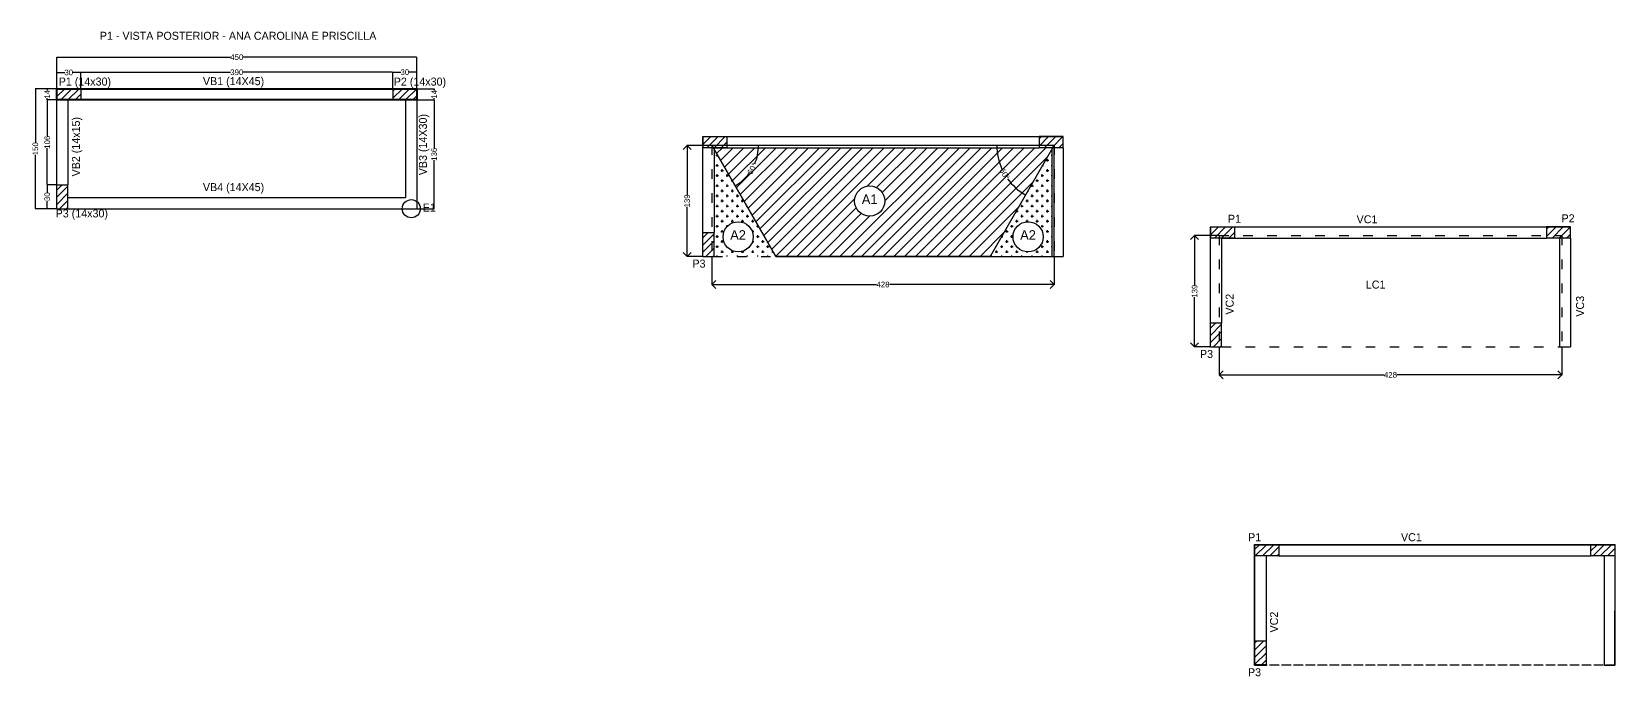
# Model space of a CAD drawing. Header units: centimetres. Extents: x -7745 to 1402, y 487 to 2935.
# Drawn here: x -7745 to -5766, y 917 to 1723 of the extents above; entities that cross this region are included whole.
import ezdxf

# ---------------------------------------------------------------- set-up
doc = ezdxf.new("R2010")
doc.units = ezdxf.units.CM
doc.linetypes.add('ACAD_ISO02W100', pattern=[15, 12, -3])
doc.linetypes.add('ACAD_ISO03W100', pattern=[30, 12, -18])
doc.layers.add('A-ANNO-DIMS', color=7, linetype='Continuous', lineweight=30)
for name, color, linetype in [('ARQUITETURA', 253, 'Continuous'), ('CARIMBO', 250, 'Continuous'), ('Cota', 5, 'Continuous'), ('PEÇAS ESTRUTURAIS', 1, 'Continuous')]:
    doc.layers.add(name, color=color, linetype=linetype)
doc.styles.add('Arial_1', font='arial.ttf', dxfattribs={"height": 7})
doc.styles.add('Century Gothic_B', font='GOTHICB.TTF', dxfattribs={"height": 0.15})
doc.dimstyles.get("Standard").update_dxf_attribs({"dimtxt": 7, "dimasz": 0.3, "dimexe": 0.18, "dimexo": 0.0625, "dimgap": 0.09, "dimtad": 0, "dimdec": 0, "dimzin": 0, "dimdsep": 46, "dimtxsty": 'Arial_1', "dimcen": 0.09, "dimadec": 0, "dimazin": 0, "dimtfac": 1, "dimtdec": 0, "dimtofl": 0, "dimtmove": 0, "dimatfit": 3, "dimfxl": 1, "dimtolj": 1, "dimtzin": 0, "dimarcsym": 2})

# ---------------------------------------------------------------- blocks, each defined once
blk = doc.blocks.new('*D74')
at = {"layer": 'Cota', "color": 0, "lineweight": -2, "transparency": 16777216}
for p, q in [((-7713.4, 1531.6), (-7725.5, 1531.6)), ((-7725.3, 1531.3), (-7725.3, 1521.7)), ((-7725.3, 1501.9), (-7725.3, 1511.5)), ((-7713.4, 1501.6), (-7725.5, 1501.6))]:
    blk.add_line(p, q, dxfattribs=at)
at = {"layer": 'Cota', "color": 0, "transparency": 16777216}
for points in [[(-7725.3, 1531.3), (-7725.2, 1531.3), (-7725.3, 1531.6)], [(-7725.3, 1501.9), (-7725.2, 1501.9), (-7725.3, 1501.6)]]:
    blk.add_solid(points, dxfattribs=at)
at = {"layer": 'Defpoints', "color": 0, "transparency": 16777216}
for p in [(-7725.3, 1531.6), (-7713.4, 1531.6), (-7713.4, 1501.6)]:
    blk.add_point(p, dxfattribs=at)
at = {"layer": 'Cota', "color": 0, "transparency": 16777216, "insert": (-7725.3, 1516.6), "char_height": 7, "attachment_point": 5, "rotation": 90, "style": 'Arial_1'}
blk.add_mtext('\\A1;30', dxfattribs=at)
blk = doc.blocks.new('*D75')
at = {"layer": 'Cota', "color": 0, "lineweight": -2, "transparency": 16777216}
for p, q in [((-7713.4, 1637.6), (-7725.4, 1637.6)), ((-7725.2, 1637.3), (-7725.2, 1592.1)), ((-7725.2, 1531.9), (-7725.2, 1577.1)), ((-7713.4, 1531.6), (-7725.4, 1531.6))]:
    blk.add_line(p, q, dxfattribs=at)
at = {"layer": 'Cota', "color": 0, "transparency": 16777216}
for points in [[(-7725.3, 1637.3), (-7725.2, 1637.3), (-7725.2, 1637.6)], [(-7725.3, 1531.9), (-7725.2, 1531.9), (-7725.2, 1531.6)]]:
    blk.add_solid(points, dxfattribs=at)
at = {"layer": 'Defpoints', "color": 0, "transparency": 16777216}
for p in [(-7713.4, 1637.6), (-7725.2, 1531.6), (-7713.4, 1531.6)]:
    blk.add_point(p, dxfattribs=at)
at = {"layer": 'Cota', "color": 0, "transparency": 16777216, "insert": (-7725.2, 1584.6), "char_height": 7, "attachment_point": 5, "rotation": 90, "style": 'Arial_1'}
blk.add_mtext('\\A1;106', dxfattribs=at)
blk = doc.blocks.new('*D76')
at = {"layer": 'Cota', "color": 0, "lineweight": -2, "transparency": 16777216}
for p, q in [((-7713.4, 1651.6), (-7725.4, 1651.6)), ((-7725.2, 1651.3), (-7725.2, 1649.4)), ((-7713.4, 1637.6), (-7725.4, 1637.6)), ((-7725.2, 1637.9), (-7725.2, 1639.8))]:
    blk.add_line(p, q, dxfattribs=at)
at = {"layer": 'Cota', "color": 0, "transparency": 16777216}
for points in [[(-7725.3, 1651.3), (-7725.2, 1651.3), (-7725.2, 1651.6)], [(-7725.3, 1637.9), (-7725.2, 1637.9), (-7725.2, 1637.6)]]:
    blk.add_solid(points, dxfattribs=at)
at = {"layer": 'Defpoints', "color": 0, "transparency": 16777216}
for p in [(-7713.4, 1651.6), (-7725.2, 1637.6), (-7713.4, 1637.6)]:
    blk.add_point(p, dxfattribs=at)
at = {"layer": 'Cota', "color": 0, "transparency": 16777216, "insert": (-7725.2, 1644.6), "char_height": 7, "attachment_point": 5, "rotation": 90, "style": 'Arial_1'}
blk.add_mtext('\\A1;14', dxfattribs=at)
blk = doc.blocks.new('*D77')
at = {"layer": 'Cota', "color": 0, "lineweight": -2, "transparency": 16777216}
for p, q in [((-7713.4, 1651.7), (-7713.4, 1672.1)), ((-7713.1, 1671.9), (-7703.4, 1671.9)), ((-7683.7, 1671.9), (-7693.3, 1671.9)), ((-7683.4, 1651.7), (-7683.4, 1672.1))]:
    blk.add_line(p, q, dxfattribs=at)
at = {"layer": 'Cota', "color": 0, "transparency": 16777216}
for points in [[(-7713.1, 1672), (-7713.1, 1671.9), (-7713.4, 1671.9)], [(-7683.7, 1672), (-7683.7, 1671.9), (-7683.4, 1671.9)]]:
    blk.add_solid(points, dxfattribs=at)
at = {"layer": 'Defpoints', "color": 0, "transparency": 16777216}
for p in [(-7683.4, 1671.9), (-7713.4, 1651.6), (-7683.4, 1651.6)]:
    blk.add_point(p, dxfattribs=at)
at = {"layer": 'Cota', "color": 0, "transparency": 16777216, "insert": (-7698.4, 1671.9), "char_height": 7, "attachment_point": 5, "style": 'Arial_1'}
blk.add_mtext('\\A1;30', dxfattribs=at)
blk = doc.blocks.new('*D78')
at = {"layer": 'Cota', "color": 0, "lineweight": -2, "transparency": 16777216}
for p, q in [((-7683.4, 1651.7), (-7683.4, 1672.3)), ((-7683.1, 1672.1), (-7496.2, 1672.1)), ((-7293.7, 1672.1), (-7480.5, 1672.1)), ((-7293.4, 1651.7), (-7293.4, 1672.3))]:
    blk.add_line(p, q, dxfattribs=at)
at = {"layer": 'Cota', "color": 0, "transparency": 16777216}
for points in [[(-7683.1, 1672.2), (-7683.1, 1672.1), (-7683.4, 1672.1)], [(-7293.7, 1672.2), (-7293.7, 1672.1), (-7293.4, 1672.1)]]:
    blk.add_solid(points, dxfattribs=at)
at = {"layer": 'Defpoints', "color": 0, "transparency": 16777216}
for p in [(-7683.4, 1672.1), (-7683.4, 1651.6), (-7293.4, 1651.6)]:
    blk.add_point(p, dxfattribs=at)
at = {"layer": 'Cota', "color": 0, "transparency": 16777216, "insert": (-7488.4, 1672.1), "char_height": 7, "attachment_point": 5, "style": 'Arial_1'}
blk.add_mtext('\\A1;390', dxfattribs=at)
blk = doc.blocks.new('*D79')
at = {"layer": 'Cota', "color": 0, "lineweight": -2, "transparency": 16777216}
for p, q in [((-7293.4, 1651.7), (-7293.4, 1672.3)), ((-7293.1, 1672.2), (-7283.4, 1672.2)), ((-7263.7, 1672.2), (-7273.3, 1672.2)), ((-7263.4, 1651.7), (-7263.4, 1672.3))]:
    blk.add_line(p, q, dxfattribs=at)
at = {"layer": 'Cota', "color": 0, "transparency": 16777216}
for points in [[(-7293.1, 1672.2), (-7293.1, 1672.1), (-7293.4, 1672.2)], [(-7263.7, 1672.2), (-7263.7, 1672.1), (-7263.4, 1672.2)]]:
    blk.add_solid(points, dxfattribs=at)
at = {"layer": 'Defpoints', "color": 0, "transparency": 16777216}
for p in [(-7293.4, 1672.2), (-7293.4, 1651.6), (-7263.4, 1651.6)]:
    blk.add_point(p, dxfattribs=at)
at = {"layer": 'Cota', "color": 0, "transparency": 16777216, "insert": (-7278.4, 1672.2), "char_height": 7, "attachment_point": 5, "style": 'Arial_1'}
blk.add_mtext('\\A1;30', dxfattribs=at)
blk = doc.blocks.new('*D80')
at = {"layer": 'Cota', "color": 0, "lineweight": -2, "transparency": 16777216}
for p, q in [((-7263.3, 1651.6), (-7241.6, 1651.6)), ((-7241.8, 1651.3), (-7241.8, 1649.4)), ((-7263.3, 1637.6), (-7241.6, 1637.6)), ((-7241.8, 1637.9), (-7241.8, 1639.8))]:
    blk.add_line(p, q, dxfattribs=at)
at = {"layer": 'Cota', "color": 0, "transparency": 16777216}
for points in [[(-7241.8, 1651.3), (-7241.7, 1651.3), (-7241.8, 1651.6)], [(-7241.8, 1637.9), (-7241.7, 1637.9), (-7241.8, 1637.6)]]:
    blk.add_solid(points, dxfattribs=at)
at = {"layer": 'Defpoints', "color": 0, "transparency": 16777216}
for p in [(-7263.4, 1651.6), (-7263.4, 1637.6), (-7241.8, 1637.6)]:
    blk.add_point(p, dxfattribs=at)
at = {"layer": 'Cota', "color": 0, "transparency": 16777216, "insert": (-7241.8, 1644.6), "char_height": 7, "attachment_point": 5, "rotation": 90, "style": 'Arial_1'}
blk.add_mtext('\\A1;14', dxfattribs=at)
blk = doc.blocks.new('*D81')
at = {"layer": 'Cota', "color": 0, "lineweight": -2, "transparency": 16777216}
for p, q in [((-7263.3, 1637.6), (-7241.6, 1637.6)), ((-7241.8, 1637.3), (-7241.8, 1577.1)), ((-7241.8, 1501.9), (-7241.8, 1562.1)), ((-7263.3, 1501.6), (-7241.6, 1501.6))]:
    blk.add_line(p, q, dxfattribs=at)
at = {"layer": 'Cota', "color": 0, "transparency": 16777216}
for points in [[(-7241.8, 1637.3), (-7241.7, 1637.3), (-7241.8, 1637.6)], [(-7241.8, 1501.9), (-7241.7, 1501.9), (-7241.8, 1501.6)]]:
    blk.add_solid(points, dxfattribs=at)
at = {"layer": 'Defpoints', "color": 0, "transparency": 16777216}
for p in [(-7263.4, 1637.6), (-7263.4, 1501.6), (-7241.8, 1501.6)]:
    blk.add_point(p, dxfattribs=at)
at = {"layer": 'Cota', "color": 0, "transparency": 16777216, "insert": (-7241.8, 1569.6), "char_height": 7, "attachment_point": 5, "rotation": 90, "style": 'Arial_1'}
blk.add_mtext('\\A1;136', dxfattribs=at)
blk = doc.blocks.new('*D73')
at = {"layer": 'Cota', "color": 0, "lineweight": -2, "transparency": 16777216}
for p, q in [((-7713.4, 1651.7), (-7713.4, 1691.2)), ((-7713.1, 1691), (-7496.3, 1691)), ((-7263.7, 1691), (-7480.4, 1691)), ((-7263.4, 1651.7), (-7263.4, 1691.2))]:
    blk.add_line(p, q, dxfattribs=at)
at = {"layer": 'Cota', "color": 0, "transparency": 16777216}
for points in [[(-7713.1, 1691.1), (-7713.1, 1691), (-7713.4, 1691)], [(-7263.7, 1691.1), (-7263.7, 1691), (-7263.4, 1691)]]:
    blk.add_solid(points, dxfattribs=at)
at = {"layer": 'Defpoints', "color": 0, "transparency": 16777216}
for p in [(-7263.4, 1691), (-7713.4, 1651.6), (-7263.4, 1651.6)]:
    blk.add_point(p, dxfattribs=at)
at = {"layer": 'Cota', "color": 0, "transparency": 16777216, "insert": (-7488.4, 1691), "char_height": 7, "attachment_point": 5, "style": 'Arial_1'}
blk.add_mtext('\\A1;450', dxfattribs=at)
blk = doc.blocks.new('*D82')
at = {"layer": 'Cota', "color": 0, "lineweight": -2, "transparency": 16777216}
for p, q in [((-7713.4, 1651.6), (-7740.3, 1651.6)), ((-7740.1, 1651.3), (-7740.1, 1584.1)), ((-7740.1, 1501.9), (-7740.1, 1569.1)), ((-7713.4, 1501.6), (-7740.3, 1501.6))]:
    blk.add_line(p, q, dxfattribs=at)
at = {"layer": 'Cota', "color": 0, "transparency": 16777216}
for points in [[(-7740.2, 1651.3), (-7740.1, 1651.3), (-7740.1, 1651.6)], [(-7740.2, 1501.9), (-7740.1, 1501.9), (-7740.1, 1501.6)]]:
    blk.add_solid(points, dxfattribs=at)
at = {"layer": 'Defpoints', "color": 0, "transparency": 16777216}
for p in [(-7740.1, 1651.6), (-7713.4, 1651.6), (-7713.4, 1501.6)]:
    blk.add_point(p, dxfattribs=at)
at = {"layer": 'Cota', "color": 0, "transparency": 16777216, "insert": (-7740.1, 1576.6), "char_height": 7, "attachment_point": 5, "rotation": 90, "style": 'Arial_1'}
blk.add_mtext('\\A1;150', dxfattribs=at)
blk = doc.blocks.new('_Open90')
at = {"color": 0, "linetype": 'ByBlock', "lineweight": -2}
for p, q in [((0, 0), (-1, 0)), ((-0.5, 0.5), (0, 0)), ((0, 0), (-0.5, -0.5))]:
    blk.add_line(p, q, dxfattribs=at)
blk = doc.blocks.new('*D89')
at = {"layer": 'Cota', "color": 0, "lineweight": -2, "transparency": 16777216}
for p, q in [((-6260.7, 1467.9), (-6291.6, 1467.9)), ((-6291.4, 1457.9), (-6291.4, 1405.9)), ((-6291.4, 1338.9), (-6291.4, 1390.9)), ((-6271.7, 1328.9), (-6291.6, 1328.9))]:
    blk.add_line(p, q, dxfattribs=at)
at = {"layer": 'Defpoints', "color": 0, "transparency": 16777216}
for p in [(-6291.4, 1467.9), (-6260.7, 1467.9), (-6271.7, 1328.9)]:
    blk.add_point(p, dxfattribs=at)
at = {"layer": 'Cota', "color": 0, "lineweight": -2, "transparency": 16777216, "xscale": 10, "yscale": 10, "zscale": 10}
for p, rotation in [((-6291.4, 1467.9), 90), ((-6291.4, 1328.9), 270)]:
    blk.add_blockref('_Open90', p, dxfattribs=dict(at, rotation=rotation))
at = {"layer": 'Cota', "color": 0, "transparency": 16777216, "insert": (-6291.4, 1398.4), "char_height": 7, "attachment_point": 5, "rotation": 90, "style": 'Arial_1'}
blk.add_mtext('\\A1;139', dxfattribs=at)
blk = doc.blocks.new('*D90')
at = {"layer": 'Cota', "color": 0, "lineweight": -2, "transparency": 16777216}
for p, q in [((-6260.7, 1328.8), (-6260.7, 1293.6)), ((-5832.7, 1328.8), (-5832.7, 1293.6)), ((-6250.7, 1293.8), (-6054.6, 1293.8)), ((-5842.7, 1293.8), (-6038.7, 1293.8))]:
    blk.add_line(p, q, dxfattribs=at)
at = {"layer": 'Defpoints', "color": 0, "transparency": 16777216}
for p in [(-6260.7, 1328.9), (-5832.7, 1328.9), (-5832.7, 1293.8)]:
    blk.add_point(p, dxfattribs=at)
at = {"layer": 'Cota', "color": 0, "lineweight": -2, "transparency": 16777216, "xscale": 10, "yscale": 10, "zscale": 10, "rotation": 180}
blk.add_blockref('_Open90', (-6260.7, 1293.8), dxfattribs=at)
at = {"layer": 'Cota', "color": 0, "lineweight": -2, "transparency": 16777216, "xscale": 10, "yscale": 10, "zscale": 10}
blk.add_blockref('_Open90', (-5832.7, 1293.8), dxfattribs=at)
at = {"layer": 'Cota', "color": 0, "transparency": 16777216, "insert": (-6046.7, 1293.8), "char_height": 7, "attachment_point": 5, "style": 'Arial_1'}
blk.add_mtext('\\A1;428', dxfattribs=at)
blk = doc.blocks.new('*D94')
at = {"layer": 'Cota', "color": 0, "lineweight": -2, "transparency": 16777216}
for p, q in [((-6894.9, 1580.8), (-6925.8, 1580.8)), ((-6925.6, 1570.8), (-6925.6, 1518.8)), ((-6925.6, 1451.8), (-6925.6, 1503.8)), ((-6905.9, 1441.8), (-6925.8, 1441.8))]:
    blk.add_line(p, q, dxfattribs=at)
at = {"layer": 'Defpoints', "color": 0, "transparency": 16777216}
for p in [(-6925.6, 1580.8), (-6894.9, 1580.8), (-6905.9, 1441.8)]:
    blk.add_point(p, dxfattribs=at)
at = {"layer": 'Cota', "color": 0, "lineweight": -2, "transparency": 16777216, "xscale": 10, "yscale": 10, "zscale": 10}
for p, rotation in [((-6925.6, 1580.8), 90), ((-6925.6, 1441.8), 270)]:
    blk.add_blockref('_Open90', p, dxfattribs=dict(at, rotation=rotation))
at = {"layer": 'Cota', "color": 0, "transparency": 16777216, "insert": (-6925.6, 1511.3), "char_height": 7, "attachment_point": 5, "rotation": 90, "style": 'Arial_1'}
blk.add_mtext('\\A1;139', dxfattribs=at)
blk = doc.blocks.new('*D95')
at = {"layer": 'Cota', "color": 0, "lineweight": -2, "transparency": 16777216}
for p, q in [((-6894.9, 1441.8), (-6894.9, 1406.6)), ((-6466.9, 1441.8), (-6466.9, 1406.6)), ((-6884.9, 1406.8), (-6688.9, 1406.8)), ((-6476.9, 1406.8), (-6672.9, 1406.8))]:
    blk.add_line(p, q, dxfattribs=at)
at = {"layer": 'Defpoints', "color": 0, "transparency": 16777216}
for p in [(-6894.9, 1441.8), (-6466.9, 1441.8), (-6466.9, 1406.8)]:
    blk.add_point(p, dxfattribs=at)
at = {"layer": 'Cota', "color": 0, "lineweight": -2, "transparency": 16777216, "xscale": 10, "yscale": 10, "zscale": 10, "rotation": 180}
blk.add_blockref('_Open90', (-6894.9, 1406.8), dxfattribs=at)
at = {"layer": 'Cota', "color": 0, "lineweight": -2, "transparency": 16777216, "xscale": 10, "yscale": 10, "zscale": 10}
blk.add_blockref('_Open90', (-6466.9, 1406.8), dxfattribs=at)
at = {"layer": 'Cota', "color": 0, "transparency": 16777216, "insert": (-6680.9, 1406.8), "char_height": 7, "attachment_point": 5, "style": 'Arial_1'}
blk.add_mtext('\\A1;428', dxfattribs=at)
blk = doc.blocks.new('*D96')
at = {"layer": 'A-ANNO-DIMS', "color": 0, "lineweight": -2, "transparency": 16777216}
for start, end in [(336.8424, 359.7064), (300.2936, 323.1576)]:
    blk.add_arc((-6894.9, 1580.8), 58.5, start, end, dxfattribs=at)
at = {"layer": 'A-ANNO-DIMS', "color": 0, "transparency": 16777216}
for points in [[(-6836.4, 1580.5), (-6836.3, 1580.5), (-6836.3, 1580.8)], [(-6865.3, 1530.2), (-6865.4, 1530.3), (-6865.6, 1530.1)]]:
    blk.add_solid(points, dxfattribs=at)
at = {"layer": 'Defpoints', "color": 0, "transparency": 16777216}
for p in [(-6894.9, 1580.8), (-6894.9, 1580.8), (-6466.9, 1580.8), (-6850, 1543.2), (-6844.9, 1494.2)]:
    blk.add_point(p, dxfattribs=at)
at = {"layer": 'A-ANNO-DIMS', "color": 0, "transparency": 16777216, "insert": (-6844.2, 1551.6), "char_height": 7, "attachment_point": 5, "rotation": 60, "style": 'Arial_1'}
blk.add_mtext('\\A1;60°', dxfattribs=at)
blk = doc.blocks.new('*D97')
at = {"layer": 'A-ANNO-DIMS', "color": 0, "lineweight": -2, "transparency": 16777216}
for start, end in [(180.2397, 204.4183), (215.5817, 239.7603)]:
    blk.add_arc((-6466.9, 1580.8), 71.7, start, end, dxfattribs=at)
at = {"layer": 'A-ANNO-DIMS', "color": 0, "transparency": 16777216}
for points in [[(-6538.6, 1580.5), (-6538.5, 1580.5), (-6538.6, 1580.8)], [(-6503, 1518.9), (-6503, 1518.8), (-6502.7, 1518.7)]]:
    blk.add_solid(points, dxfattribs=at)
at = {"layer": 'Defpoints', "color": 0, "transparency": 16777216}
for p in [(-6894.9, 1580.8), (-6466.9, 1580.8), (-6466.9, 1580.8), (-6534.3, 1556.3), (-6547.1, 1441.8)]:
    blk.add_point(p, dxfattribs=at)
at = {"layer": 'A-ANNO-DIMS', "color": 0, "transparency": 16777216, "insert": (-6529, 1545), "char_height": 7, "attachment_point": 5, "rotation": 300, "style": 'Arial_1'}
blk.add_mtext('\\A1;60°', dxfattribs=at)

msp = doc.modelspace()

# ---------------------------------------------------------------- hatches: boundary and pattern name
at = {"layer": 'A-ANNO-DIMS', "true_color": 0xcd6928}
h = msp.add_hatch(dxfattribs=at)
h.set_pattern_fill('ANSI31', color=32, scale=3)
h.paths.add_polyline_path([(-6469.882, 1575.635), (-6469.882, 1577.831), (-6485.882, 1577.831), (-6891.882, 1577.831), (-6891.882, 1575.635), (-6814.63, 1441.831), (-6547.134, 1441.831)])
h.paths.add_polyline_path([(-6716.281, 1511.194, -1), (-6678.541, 1511.194, -1)], flags=16)
h.paths.add_polyline_path([(-6842.39, 1540.129), (-6833.246, 1555.966), (-6845.738, 1563.179), (-6854.882, 1547.341)], flags=24)
h.paths.add_polyline_path([(-6539.781, 1549.139), (-6530.637, 1533.301), (-6518.144, 1540.514), (-6527.288, 1556.351)], flags=24)
h.paths.add_polyline_path([(-6710.723, 1500.781), (-6683.105, 1500.781), (-6683.105, 1526.686), (-6710.723, 1526.686)], flags=8)
at = {"layer": 'A-ANNO-DIMS', "true_color": 0x93278f}
h = msp.add_hatch(dxfattribs=at)
h.set_pattern_fill('CROSS', color=217)
h.paths.add_polyline_path([(-6891.882, 1575.635), (-6891.882, 1471.831), (-6891.882, 1441.831), (-6814.63, 1441.831)])
h.paths.add_polyline_path([(-6843.017, 1466.43, -1), (-6880.757, 1466.43, -1)], flags=16)
h.paths.add_polyline_path([(-6875.198, 1455.716), (-6847.581, 1455.716), (-6847.581, 1481.621), (-6875.198, 1481.621)], flags=8)
h = msp.add_hatch(dxfattribs=at)
h.set_pattern_fill('CROSS', color=217)
h.paths.add_polyline_path([(-6469.882, 1575.635), (-6547.134, 1441.831), (-6469.882, 1441.831)])
h.paths.add_polyline_path([(-6480.635, 1466.42, -1), (-6518.375, 1466.42, -1)], flags=16)
h.paths.add_polyline_path([(-6512.817, 1455.706), (-6485.199, 1455.706), (-6485.199, 1481.611), (-6512.817, 1481.611)], flags=8)
at = {"layer": 'A-ANNO-DIMS'}
h = msp.add_hatch(dxfattribs=at)
h.set_pattern_fill('ANSI31', color=1, scale=2)
h.paths.add_polyline_path([(-6216.204, 1081.408), (-6186.204, 1081.408), (-6186.204, 1067.408), (-6216.204, 1067.408)])
h.paths.add_polyline_path([(-5796.204, 1081.408), (-5766.204, 1081.408), (-5766.204, 1067.408), (-5796.204, 1067.408)])
h.paths.add_polyline_path([(-6202.204, 961.408), (-6202.204, 931.408), (-6216.204, 931.408), (-6216.204, 961.408)])
at = {"layer": 'CARIMBO'}
h = msp.add_hatch(dxfattribs=at)
h.set_pattern_fill('ANSI31', color=1, scale=2)
h.set_pattern_definition([(45, (-4137.504, 2e-13), (-4.490128, 4.490128), [])])
h.paths.add_polyline_path([(-7683.356, 1651.6), (-7713.356, 1651.6), (-7713.356, 1637.6), (-7683.356, 1637.6)])
h.paths.add_polyline_path([(-7699.356, 1531.6), (-7713.356, 1531.6), (-7713.356, 1501.6), (-7699.356, 1501.6)])
h.paths.add_polyline_path([(-7263.356, 1651.6), (-7293.356, 1651.6), (-7293.356, 1637.6), (-7263.356, 1637.6)])
at = {"layer": 'CARIMBO', "true_color": 0x000000}
h = msp.add_hatch(dxfattribs=at)
h.set_pattern_fill('ANSI31', color=18, scale=2)
h.set_pattern_definition([(45, (-3330.03, -59.769), (-4.490128, 4.490128), [])])
h.paths.add_polyline_path([(-6875.882, 1591.831), (-6905.882, 1591.831), (-6905.882, 1577.831), (-6875.882, 1577.831)])
h.paths.add_polyline_path([(-6891.882, 1471.831), (-6905.882, 1471.831), (-6905.882, 1441.831), (-6891.882, 1441.831)])
h.paths.add_polyline_path([(-6455.882, 1591.831), (-6485.882, 1591.831), (-6485.882, 1577.831), (-6455.882, 1577.831)])
h = msp.add_hatch(dxfattribs=at)
h.set_pattern_fill('ANSI31', color=18, scale=2)
h.set_pattern_definition([(45, (-2695.8054, -172.731), (-4.490128, 4.490128), [])])
h.paths.add_polyline_path([(-6241.658, 1478.869), (-6271.658, 1478.869), (-6271.658, 1464.869), (-6241.658, 1464.869)])
h.paths.add_polyline_path([(-6257.658, 1358.869), (-6271.658, 1358.869), (-6271.658, 1328.869), (-6257.658, 1328.869)])
h.paths.add_polyline_path([(-5821.658, 1478.869), (-5851.658, 1478.869), (-5851.658, 1464.869), (-5821.658, 1464.869)])

# ---------------------------------------------------------------- linework, layer by layer
at = {"layer": 'A-ANNO-DIMS', "lineweight": 40}
msp.add_lwpolyline([(-7713.356, 1651.6), (-7263.356, 1651.6), (-7263.356, 1637.6), (-7713.356, 1637.6)], close=True, dxfattribs=at)
at = {"layer": 'A-ANNO-DIMS'}
for points in [[(-6894.882, 1580.831), (-6814.63, 1441.831)], [(-6894.882, 1580.831), (-6466.882, 1580.831), (-6547.134, 1441.831), (-6814.63, 1441.831), (-6894.882, 1580.831)], [(-6466.882, 1580.831), (-6547.134, 1441.831)], [(-6547.134, 1441.831), (-6466.882, 1441.831), (-6466.882, 1580.831), (-6547.134, 1441.831)], [(-6814.63, 1441.831), (-6547.134, 1441.831)]]:
    msp.add_lwpolyline(points, dxfattribs=at)
at = {"layer": 'A-ANNO-DIMS', "color": 1, "lineweight": -3}
for points in [[(-6216.204, 1081.408), (-6186.204, 1081.408), (-6186.204, 1067.408), (-6216.204, 1067.408)], [(-5796.204, 1081.408), (-5766.204, 1081.408), (-5766.204, 1067.408), (-5796.204, 1067.408)], [(-6202.204, 961.408), (-6202.204, 931.408), (-6216.204, 931.408), (-6216.204, 961.408)]]:
    msp.add_lwpolyline(points, close=True, dxfattribs=at)
msp.add_lwpolyline([(-5779.704, 930.924), (-5766.704, 930.924)], dxfattribs=at)
at = {"layer": 'A-ANNO-DIMS'}
for centre in [(-6697.411, 1511.194), (-6861.887, 1466.43), (-6499.505, 1466.42)]:
    msp.add_circle(centre, 18.87, dxfattribs=at)
at = {"layer": 'ARQUITETURA'}
for p, q in [((-7713.356, 1501.6), (-7713.356, 1651.6)), ((-7713.356, 1651.6), (-7263.356, 1651.6)), ((-7699.356, 1637.6), (-7699.356, 1531.6)), ((-7699.356, 1637.6), (-7293.356, 1637.6)), ((-7277.356, 1637.6), (-7277.356, 1515.6)), ((-7263.356, 1637.6), (-7263.356, 1501.6)), ((-7699.356, 1515.6), (-7277.356, 1515.6)), ((-7699.356, 1501.6), (-7277.356, 1501.6)), ((-7277.356, 1501.6), (-7263.356, 1501.6))]:
    msp.add_line(p, q, dxfattribs=at)
at = {"layer": 'ARQUITETURA', "color": 18, "true_color": 0x000000}
for p, q in [((-6905.882, 1441.831), (-6905.882, 1591.831)), ((-6905.882, 1591.831), (-6455.882, 1591.831)), ((-6891.882, 1577.831), (-6891.882, 1471.831)), ((-6891.882, 1577.831), (-6485.882, 1577.831)), ((-6469.882, 1577.831), (-6469.882, 1441.831)), ((-6455.882, 1577.831), (-6455.882, 1441.831)), ((-6271.658, 1328.869), (-6271.658, 1478.869)), ((-6271.658, 1478.869), (-5821.658, 1478.869)), ((-6257.658, 1464.869), (-6257.658, 1358.869)), ((-6257.658, 1464.869), (-5851.658, 1464.869)), ((-5835.658, 1464.869), (-5835.658, 1328.869)), ((-5821.658, 1464.869), (-5821.658, 1328.869)), ((-6469.882, 1441.831), (-6455.882, 1441.831)), ((-5835.658, 1328.869), (-5821.658, 1328.869))]:
    msp.add_line(p, q, dxfattribs=at)
at = {"layer": 'ARQUITETURA', "color": 18, "linetype": 'ACAD_ISO03W100', "lineweight": 30, "true_color": 0x000000}
for p, q in [((-6894.882, 1580.831), (-6894.882, 1441.831)), ((-6894.882, 1580.831), (-6466.882, 1580.831)), ((-6466.882, 1580.831), (-6466.882, 1441.831)), ((-6260.658, 1467.869), (-5832.658, 1467.869)), ((-6260.658, 1467.869), (-6260.658, 1328.869)), ((-5832.658, 1467.869), (-5832.658, 1328.869))]:
    msp.add_line(p, q, dxfattribs=at)
at = {"layer": 'ARQUITETURA', "color": 18, "linetype": 'ACAD_ISO03W100', "true_color": 0x000000}
for p, q in [((-6893.295, 1441.831), (-6469.882, 1441.831)), ((-6257.658, 1328.869), (-5835.658, 1328.869))]:
    msp.add_line(p, q, dxfattribs=at)
at = {"layer": 'ARQUITETURA', "color": 1, "lineweight": -3}
for p, q in [((-6186.205, 1081.408), (-5796.204, 1081.408)), ((-6216.204, 961.408), (-6216.204, 1067.408)), ((-6202.204, 1067.408), (-6202.204, 961.408)), ((-6186.205, 1067.408), (-5796.204, 1067.408)), ((-5779.704, 1067.408), (-5779.704, 930.924)), ((-5766.204, 1067.408), (-5766.704, 930.924))]:
    msp.add_line(p, q, dxfattribs=at)
at = {"layer": 'CARIMBO', "linetype": 'ACAD_ISO03W100'}
msp.add_line((-7263.356, 1597.6), (-7263.356, 1501.6), dxfattribs=at)
at = {"layer": 'CARIMBO', "color": 18, "linetype": 'ACAD_ISO03W100', "true_color": 0x000000}
for p, q in [((-6455.882, 1537.831), (-6455.882, 1441.831)), ((-5821.658, 1424.869), (-5821.658, 1328.869))]:
    msp.add_line(p, q, dxfattribs=at)
at = {"layer": 'CARIMBO', "color": 4, "lineweight": -3}
for p, q in [((-6216.704, 1081.908), (-5765.704, 1081.912)), ((-6216.704, 930.908), (-6216.704, 1081.908)), ((-5765.704, 930.92), (-5765.704, 1081.912)), ((-6216.704, 930.908), (-6201.548, 930.925))]:
    msp.add_line(p, q, dxfattribs=at)
at = {"layer": 'CARIMBO', "color": 4, "linetype": 'ACAD_ISO02W100', "lineweight": -3}
msp.add_line((-5765.704, 930.92), (-6201.549, 930.925), dxfattribs=at)
at = {"layer": 'Cota'}
msp.add_line((-7713.356, 1501.6), (-7713.356, 1515.6), dxfattribs=at)
at = {"layer": 'PEÇAS ESTRUTURAIS'}
for p, q in [((-7713.356, 1651.6), (-7699.356, 1651.6)), ((-7713.356, 1651.6), (-7713.356, 1637.6)), ((-7713.356, 1651.6), (-7683.356, 1651.6)), ((-7683.356, 1651.6), (-7683.356, 1637.6)), ((-7263.356, 1651.6), (-7293.356, 1651.6)), ((-7293.356, 1651.6), (-7293.356, 1637.6)), ((-7263.356, 1637.6), (-7263.356, 1651.6)), ((-7683.356, 1637.6), (-7713.356, 1637.6)), ((-7263.356, 1637.6), (-7293.356, 1637.6)), ((-7713.356, 1501.6), (-7713.356, 1531.6)), ((-7713.356, 1531.6), (-7699.356, 1531.6)), ((-7699.356, 1501.6), (-7699.356, 1531.6)), ((-7713.356, 1501.6), (-7699.356, 1501.6))]:
    msp.add_line(p, q, dxfattribs=at)
at = {"layer": 'PEÇAS ESTRUTURAIS', "color": 18, "true_color": 0x000000}
for p, q in [((-6905.882, 1591.831), (-6891.882, 1591.831)), ((-6905.882, 1591.831), (-6905.882, 1577.831)), ((-6905.882, 1591.831), (-6875.882, 1591.831)), ((-6875.882, 1591.831), (-6875.882, 1577.831)), ((-6455.882, 1591.831), (-6485.882, 1591.831)), ((-6485.882, 1591.831), (-6485.882, 1577.831)), ((-6455.882, 1577.831), (-6455.882, 1591.831)), ((-6875.882, 1577.831), (-6905.882, 1577.831)), ((-6455.882, 1577.831), (-6485.882, 1577.831)), ((-6905.882, 1441.831), (-6905.882, 1471.831)), ((-6905.882, 1471.831), (-6891.882, 1471.831)), ((-6891.882, 1441.831), (-6891.882, 1471.831)), ((-6271.658, 1478.869), (-6257.658, 1478.869)), ((-6271.658, 1478.869), (-6271.658, 1464.869)), ((-6271.658, 1478.869), (-6241.658, 1478.869)), ((-6241.658, 1464.869), (-6271.658, 1464.869)), ((-6241.658, 1478.869), (-6241.658, 1464.869)), ((-5821.658, 1478.869), (-5851.658, 1478.869)), ((-5851.658, 1478.869), (-5851.658, 1464.869)), ((-5821.658, 1464.869), (-5851.658, 1464.869)), ((-5821.658, 1464.869), (-5821.658, 1478.869)), ((-6905.882, 1441.831), (-6891.882, 1441.831)), ((-6271.658, 1328.869), (-6271.658, 1358.869)), ((-6271.658, 1358.869), (-6257.658, 1358.869)), ((-6257.658, 1328.869), (-6257.658, 1358.869)), ((-6271.658, 1328.869), (-6257.658, 1328.869))]:
    msp.add_line(p, q, dxfattribs=at)
at = {"layer": 'PEÇAS ESTRUTURAIS'}
msp.add_circle((-7270.356, 1501.6), 11.328, dxfattribs=at)

# ---------------------------------------------------------------- texts
at = {"layer": 'CARIMBO', "char_height": 10, "attachment_point": 1, "style": 'Century Gothic_B'}
for s, width, insert in [('{\\fCentury Gothic|b0|i0|c0|p34;\\C0;P1 - VISTA POSTERIOR - ANA CAROLINA E PRISCILLA }', 352.87814, (-7659.511, 1722.786)), ('{\\fCentury Gothic|b0|i0|c0|p34;VB1 (14X45)}', 82.61498, (-7530.714, 1666.045)), ('{\\fCentury Gothic|b0|i0|c0|p34;P2 (14x30)}', 68.20862, (-7292.241, 1665.498)), ('{\\fCentury Gothic|b0|i0|c0|p34;VB4 (14X45)}', 82.61498, (-7530.714, 1533.555)), ('{\\fCentury Gothic|b0|i0|c0|p34;E1}', 48.98967, (-7256.061, 1508.019)), ('{\\fCentury Gothic|b0|i0|c0|p34;P3 (14x30)}', 69.32683, (-7714.769, 1500.675))]:
    msp.add_mtext_dynamic_manual_height_columns(s, width=width, gutter_width=1, heights=[0], dxfattribs=dict(at, insert=insert))
at = {"layer": 'CARIMBO', "color": 0, "insert": (-7710.921, 1665.559), "char_height": 10, "attachment_point": 1, "style": 'Century Gothic_B'}
msp.add_mtext_dynamic_manual_height_columns('{\\fCentury Gothic|b0|i0|c0|p34;P1 (14x30)}', width=65.78407, gutter_width=1, heights=[0], dxfattribs=at)
at = {"layer": 'CARIMBO', "char_height": 10, "attachment_point": 1, "rotation": 90, "style": 'Century Gothic_B'}
for s, width, insert in [('{\\fCentury Gothic|b0|i0|c0|p34;VB2 (14x15)}', 129.04136, (-7694.365, 1541.922)), ('{\\fCentury Gothic|b0|i0|c0|p34;VB3 (14X30)}', 79.21092, (-7260.825, 1543.421))]:
    msp.add_mtext_dynamic_manual_height_columns(s, width=width, gutter_width=1, heights=[0], dxfattribs=dict(at, insert=insert))
at = {"layer": 'CARIMBO', "color": 18, "true_color": 0x000000, "attachment_point": 1, "style": 'Century Gothic_B'}
for s, width, insert, char_height in [('{\\fCentury Gothic|b0|i0|c0|p34;A1}', 82.61498, (-6707.323, 1519.46), 12), ('{\\fCentury Gothic|b0|i0|c0|p34;P1}', 65.78407, (-6249.783, 1493.995), 10), ('{\\fCentury Gothic|b0|i0|c0|p34;VC1}', 82.61498, (-6089.015, 1493.314), 10), ('{\\fCentury Gothic|b0|i0|c0|p34;P2}', 68.20862, (-5832.934, 1494.556), 10), ('{\\fCentury Gothic|b0|i0|c0|p34;A2}', 82.61498, (-6871.799, 1474.697), 12), ('{\\fCentury Gothic|b0|i0|c0|p34;A2}', 82.61498, (-6509.417, 1474.687), 12), ('{\\fCentury Gothic|b0|i0|c0|p34;P3}', 69.32683, (-6918.991, 1437.922), 10), ('{\\fCentury Gothic|b0|i0|c0|p34;LC1}', 82.61498, (-6077.491, 1411.706), 10), ('{\\fCentury Gothic|b0|i0|c0|p34;P3}', 69.32683, (-6284.767, 1324.96), 10)]:
    msp.add_mtext_dynamic_manual_height_columns(s, width=width, gutter_width=1, heights=[0], dxfattribs=dict(at, insert=insert, char_height=char_height))
at = {"layer": 'CARIMBO', "color": 18, "true_color": 0x000000, "char_height": 10, "attachment_point": 1, "rotation": 90, "style": 'Century Gothic_B'}
for s, width, insert in [('{\\fCentury Gothic|b0|i0|c0|p34;VC2}', 129.04136, (-6252.667, 1369.191)), ('{\\fCentury Gothic|b0|i0|c0|p34;VC3}', 79.21092, (-5814.771, 1366.545))]:
    msp.add_mtext_dynamic_manual_height_columns(s, width=width, gutter_width=1, heights=[0], dxfattribs=dict(at, insert=insert))
at = {"layer": 'CARIMBO', "lineweight": -3, "char_height": 10, "attachment_point": 1, "style": 'Century Gothic_B'}
for s, width, insert in [('{\\fCentury Gothic|b0|i0|c0|p34;P1}', 65.78407, (-6224.604, 1095.754)), ('{\\fCentury Gothic|b0|i0|c0|p34;VC1}', 82.61498, (-6033.562, 1095.853)), ('{\\fCentury Gothic|b0|i0|c0|p34;P3}', 69.32683, (-6224.783, 927.036))]:
    msp.add_mtext_dynamic_manual_height_columns(s, width=width, gutter_width=1, heights=[0], dxfattribs=dict(at, insert=insert))
at = {"layer": 'CARIMBO', "lineweight": -3, "insert": (-6197.214, 971.73), "char_height": 10, "attachment_point": 1, "rotation": 90, "style": 'Century Gothic_B'}
msp.add_mtext_dynamic_manual_height_columns('{\\fCentury Gothic|b0|i0|c0|p34;VC2}', width=129.04136, gutter_width=1, heights=[0], dxfattribs=at)

# ---------------------------------------------------------------- dimensions: what is measured, and where the dimension line sits
at = {"layer": 'A-ANNO-DIMS'}
for base, line2, picture, middle in [((-6850.031, 1543.197), ((-6894.882, 1580.831), (-6844.882, 1494.229)), '*D96', (-6844.178, 1551.557)), ((-6534.273, 1556.303), ((-6466.882, 1580.831), (-6547.134, 1441.831)), '*D97', (-6528.99, 1544.973))]:
    dim = msp.add_angular_dim_2l(base=base, line1=((-6894.882, 1580.831), (-6466.882, 1580.831)), line2=line2, dimstyle='Standard', dxfattribs=at)
    dim.commit()
    dim.dimension.update_dxf_attribs({"geometry": picture, "text_midpoint": middle})
at = {"layer": 'Cota'}
for base, p1, p2, picture, middle in [((-7263.356, 1691.041), (-7713.356, 1651.6), (-7263.356, 1651.6), '*D73', (-7488.356, 1691.041)), ((-7683.356, 1671.929), (-7713.356, 1651.6), (-7683.356, 1651.6), '*D77', (-7698.356, 1671.929)), ((-7683.356, 1672.109), (-7293.356, 1651.6), (-7683.356, 1651.6), '*D78', (-7488.356, 1672.109)), ((-7293.356, 1672.159), (-7263.356, 1651.6), (-7293.356, 1651.6), '*D79', (-7278.356, 1672.159))]:
    dim = msp.add_linear_dim(base=base, p1=p1, p2=p2, dimstyle='Standard', dxfattribs=at)
    dim.commit()
    dim.dimension.update_dxf_attribs({"geometry": picture, "text_midpoint": middle})
for base, p1, p2, picture, middle in [((-7740.115, 1651.6), (-7713.356, 1501.6), (-7713.356, 1651.6), '*D82', (-7740.115, 1576.6)), ((-7725.228, 1637.6), (-7713.356, 1651.6), (-7713.356, 1637.6), '*D76', (-7725.228, 1644.6)), ((-7241.766, 1637.6), (-7263.356, 1651.6), (-7263.356, 1637.6), '*D80', (-7241.766, 1644.6)), ((-7725.228, 1531.6), (-7713.356, 1637.6), (-7713.356, 1531.6), '*D75', (-7725.228, 1584.6)), ((-7241.766, 1501.6), (-7263.356, 1637.6), (-7263.356, 1501.6), '*D81', (-7241.766, 1569.6)), ((-7725.278, 1531.6), (-7713.356, 1501.6), (-7713.356, 1531.6), '*D74', (-7725.278, 1516.6))]:
    dim = msp.add_linear_dim(base=base, p1=p1, p2=p2, angle=90, dimstyle='Standard', dxfattribs=at)
    dim.commit()
    dim.dimension.update_dxf_attribs({"geometry": picture, "text_midpoint": middle})
at = {"layer": 'Cota', "color": 1}
for base, p1, p2, picture, middle in [((-6925.641, 1580.831), (-6905.882, 1441.831), (-6894.882, 1580.831), '*D94', (-6925.641, 1511.331)), ((-6291.417, 1467.869), (-6271.658, 1328.869), (-6260.658, 1467.869), '*D89', (-6291.417, 1398.369))]:
    dim = msp.add_linear_dim(base=base, p1=p1, p2=p2, angle=90, dimstyle='Standard', override={"dimasz": 10, "dimblk1": 'Open90', "dimblk2": 'Open90', "dimsah": 1}, dxfattribs=at)
    dim.commit()
    dim.dimension.update_dxf_attribs({"geometry": picture, "text_midpoint": middle})
for base, p1, p2, picture, middle in [((-6466.882, 1406.757), (-6894.882, 1441.831), (-6466.882, 1441.831), '*D95', (-6680.882, 1406.757)), ((-5832.658, 1293.795), (-6260.658, 1328.869), (-5832.658, 1328.869), '*D90', (-6046.658, 1293.795))]:
    dim = msp.add_linear_dim(base=base, p1=p1, p2=p2, dimstyle='Standard', override={"dimasz": 10, "dimblk1": 'Open90', "dimblk2": 'Open90', "dimsah": 1}, dxfattribs=at)
    dim.commit()
    dim.dimension.update_dxf_attribs({"geometry": picture, "text_midpoint": middle})

doc.saveas('drawing.dxf')
